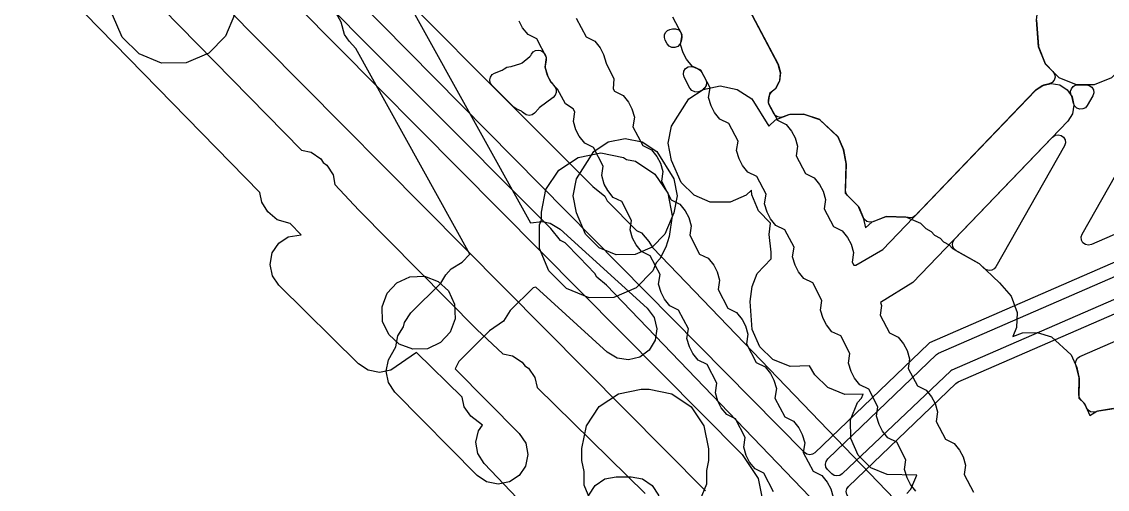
# Model space of a CAD drawing. Header units: metres. Extents: x -2677 to -840, y 169 to 1487.
# Drawn here: x -1720.3 to -1647.3, y 1011.1 to 1042.6 of the extents above; entities that cross this region are included whole.
import ezdxf

# ---------------------------------------------------------------- set-up
doc = ezdxf.new("R2010")
doc.units = ezdxf.units.M
for name, color, linetype in [('AI_GREENING_ALLOWED_ZONE', 4, 'Continuous'), ('AI_GREENING_EXCLUSIONS', 1, 'Continuous'), ('AI_GREENING_LAWN', 82, 'Continuous')]:
    doc.layers.add(name, color=color, linetype=linetype)

msp = doc.modelspace()

# ---------------------------------------------------------------- linework, layer by layer
at = {"layer": 'AI_GREENING_ALLOWED_ZONE'}
for points in [[(-1652.013, 1042.679), (-1651.889, 1040.924), (-1651.872, 1040.849), (-1651.436, 1039.767), (-1651.381, 1039.685), (-1650.923, 1039.227), (-1650.809, 1039.048), (-1650.778, 1038.838), (-1650.838, 1038.634), (-1650.976, 1038.474), (-1651.169, 1038.385), (-1651.554, 1038.3), (-1651.642, 1038.261), (-1652.062, 1037.968), (-1652.099, 1037.936), (-1660.176, 1029.514), (-1660.344, 1029.399), (-1660.544, 1029.36), (-1660.67, 1029.388), (-1660.671, 1029.383), (-1660.815, 1029.416), (-1662.093, 1029.45), (-1662.188, 1029.433), (-1663.043, 1029.105), (-1663.243, 1029.073), (-1663.439, 1029.122), (-1663.6, 1029.245), (-1663.687, 1029.399), (-1663.689, 1029.398), (-1663.971, 1030.064), (-1664.022, 1030.141), (-1664.743, 1030.876), (-1664.852, 1031.045), (-1664.886, 1031.243), (-1664.829, 1032.962), (-1664.833, 1033.015), (-1665.005, 1033.949), (-1665.023, 1034.006), (-1665.375, 1034.79), (-1665.431, 1034.868), (-1666.58, 1035.955), (-1666.671, 1036.01), (-1667.628, 1036.331), (-1667.713, 1036.344), (-1668.622, 1036.319), (-1668.703, 1036.304), (-1669.08, 1036.162), (-1669.257, 1036.13), (-1669.434, 1036.162), (-1669.588, 1036.255), (-1669.699, 1036.397), (-1670.004, 1036.976), (-1670.054, 1037.126), (-1670.056, 1037.284), (-1670.017, 1037.538), (-1669.957, 1037.712), (-1669.837, 1037.852), (-1669.627, 1038.022), (-1669.565, 1038.097), (-1669.333, 1038.525), (-1669.304, 1038.617), (-1669.253, 1039.101), (-1669.262, 1039.197), (-1669.408, 1039.688), (-1669.426, 1039.733), (-1671.998, 1044.619)], [(-1622.604, 1038.765), (-1648.324, 1027.566), (-1648.526, 1027.525), (-1648.728, 1027.569), (-1648.895, 1027.691), (-1648.999, 1027.869), (-1649.021, 1028.075), (-1648.958, 1028.272), (-1640.822, 1042.586)], [(-1646.852, 1016.515), (-1647.913, 1016.341), (-1648.029, 1016.299), (-1648.029, 1016.299), (-1648.212, 1016.269), (-1648.394, 1016.308), (-1648.549, 1016.41), (-1648.656, 1016.563), (-1648.771, 1016.819), (-1648.827, 1016.897), (-1649.016, 1017.076), (-1649.133, 1017.244), (-1649.172, 1017.446), (-1649.157, 1018.525), (-1649.162, 1018.581), (-1649.306, 1019.248), (-1649.322, 1019.297), (-1649.353, 1019.365), (-1649.397, 1019.557), (-1649.363, 1019.751), (-1649.258, 1019.917), (-1649.096, 1020.029), (-1615.773, 1034.528)]]:
    msp.add_lwpolyline(points, dxfattribs=at)
for points in [[(-1675.943, 1041.25), (-1676.016, 1041.055), (-1676.162, 1040.906), (-1676.356, 1040.83), (-1676.564, 1040.839), (-1676.751, 1040.933), (-1676.882, 1041.095), (-1677.011, 1041.344), (-1677.063, 1041.515), (-1677.052, 1041.692), (-1676.979, 1041.855), (-1676.854, 1041.981), (-1676.693, 1042.057), (-1676.528, 1042.1), (-1676.306, 1042.107), (-1676.103, 1042.018), (-1675.959, 1041.849), (-1675.953, 1041.839), (-1675.903, 1041.69), (-1675.901, 1041.533), (-1675.943, 1041.25)], [(-1688.672, 1038.296), (-1688.781, 1038.462), (-1688.818, 1038.657), (-1688.776, 1038.85), (-1688.662, 1039.012), (-1688.494, 1039.117), (-1687.992, 1039.306), (-1687.91, 1039.357), (-1687.856, 1039.407), (-1687.677, 1039.515), (-1687.522, 1039.533), (-1687.522, 1039.535), (-1687.377, 1039.55), (-1686.726, 1039.752), (-1686.641, 1039.798), (-1686.116, 1040.233), (-1686.055, 1040.308), (-1686.007, 1040.4), (-1685.896, 1040.542), (-1685.742, 1040.635), (-1685.565, 1040.667), (-1685.388, 1040.635), (-1685.234, 1040.542), (-1685.123, 1040.401), (-1685.075, 1040.311), (-1685.024, 1040.161), (-1685.022, 1040.002), (-1685.087, 1039.573), (-1685.08, 1039.467), (-1684.938, 1038.981), (-1684.919, 1038.936), (-1684.71, 1038.534), (-1684.686, 1038.497), (-1684.444, 1038.184), (-1684.357, 1038.008), (-1684.344, 1037.812), (-1684.408, 1037.626), (-1684.539, 1037.479), (-1685.487, 1036.767), (-1685.523, 1036.734), (-1685.799, 1036.426), (-1685.961, 1036.306), (-1686.158, 1036.26), (-1686.357, 1036.295), (-1686.526, 1036.407), (-1686.611, 1036.492), (-1686.684, 1036.543), (-1687.044, 1036.707), (-1687.191, 1036.809), (-1688.672, 1038.296)], [(-1675.723, 1038.84), (-1675.778, 1039.04), (-1675.747, 1039.244), (-1675.636, 1039.419), (-1675.464, 1039.534), (-1675.26, 1039.569), (-1675.059, 1039.518), (-1674.765, 1039.375), (-1674.637, 1039.284), (-1674.542, 1039.158), (-1674.286, 1038.672), (-1674.23, 1038.474), (-1674.258, 1038.27), (-1674.366, 1038.094), (-1674.462, 1038.028), (-1674.457, 1038.021), (-1674.62, 1037.912), (-1674.814, 1037.835), (-1675.023, 1037.844), (-1675.21, 1037.937), (-1675.342, 1038.099), (-1675.723, 1038.84)], [(-1649.671, 1037.605), (-1649.717, 1037.706), (-1649.729, 1037.887), (-1649.676, 1038.059), (-1649.564, 1038.202), (-1649.41, 1038.296), (-1649.232, 1038.328), (-1648.672, 1038.328), (-1648.469, 1038.285), (-1648.302, 1038.164), (-1648.197, 1037.985), (-1648.175, 1037.779), (-1648.237, 1037.582), (-1648.604, 1036.934), (-1648.735, 1036.784), (-1648.914, 1036.697), (-1649.113, 1036.687), (-1649.301, 1036.755), (-1649.446, 1036.891), (-1649.527, 1037.073), (-1649.615, 1037.47), (-1649.674, 1037.604), (-1649.671, 1037.605)], [(-1650.941, 1034.81), (-1650.771, 1034.926), (-1650.57, 1034.964), (-1650.37, 1034.917), (-1650.205, 1034.795), (-1650.104, 1034.617), (-1650.082, 1034.413), (-1650.145, 1034.217), (-1654.763, 1026.072), (-1654.878, 1025.934), (-1655.035, 1025.846), (-1655.213, 1025.819), (-1655.389, 1025.857), (-1655.54, 1025.955), (-1655.863, 1026.258), (-1655.911, 1026.294), (-1657.425, 1027.147), (-1657.564, 1027.263), (-1657.652, 1027.421), (-1657.679, 1027.601), (-1657.64, 1027.778), (-1657.54, 1027.929), (-1650.941, 1034.81)]]:
    msp.add_lwpolyline(points, close=True, dxfattribs=at)
at = {"layer": 'AI_GREENING_EXCLUSIONS'}
for points in [[(-1718.116, 1060.153), (-1671.82, 1013.432), (-1670.744, 1011.805), (-1670.373, 1009.89), (-1670.76, 1007.985), (-1671.85, 1006.366), (-1699.579, 978.833), (-1693.351, 972.508), (-1692.28, 970.878), (-1691.914, 968.961), (-1692.197, 967.597), (-1685.805, 961.087), (-1685.554, 961.336), (-1683.921, 962.417), (-1681.998, 962.788), (-1680.081, 962.392), (-1678.462, 961.29), (-1674.815, 957.573), (-1673.749, 955.947), (-1673.384, 954.038), (-1673.774, 952.134), (-1674.861, 950.523), (-1677.07, 948.329)], [(-1693.848, 1043.068), (-1686.063, 1029.029), (-1685.284, 1029.129), (-1684.744, 1029.016), (-1684.076, 1028.613), (-1678.219, 1023.279), (-1677.755, 1022.651), (-1677.567, 1021.894), (-1677.684, 1021.122), (-1678.086, 1020.454), (-1678.714, 1019.99), (-1679.472, 1019.803), (-1680.243, 1019.919), (-1680.912, 1020.322), (-1685.716, 1024.696), (-1685.901, 1024.649), (-1687.438, 1023.122), (-1687.89, 1022.395), (-1688.823, 1021.746), (-1690.895, 1019.694), (-1691.15, 1019.205), (-1686.826, 1014.831), (-1686.397, 1014.18), (-1686.249, 1013.414), (-1686.405, 1012.649), (-1686.843, 1012.003), (-1687.494, 1011.573), (-1688.26, 1011.425), (-1689.025, 1011.582), (-1689.671, 1012.019), (-1695.205, 1017.617), (-1695.635, 1018.269), (-1695.783, 1019.035), (-1695.626, 1019.8), (-1695.147, 1020.687), (-1695.005, 1021.425), (-1694.615, 1022.019), (-1694.553, 1022.322), (-1694.118, 1022.97), (-1692.114, 1024.96), (-1691.774, 1025.522), (-1691.412, 1025.94), (-1690.677, 1026.388), (-1690.149, 1026.913), (-1697.837, 1040.776), (-1698.285, 1041.256), (-1698.589, 1041.718), (-1698.82, 1042.547), (-1707.808, 1058.753)], [(-1720.313, 1057.43), (-1674.307, 1010.97)], [(-1700.158, 1049.83), (-1681.871, 1031.467), (-1681.072, 1030.83), (-1680.91, 1030.503), (-1678.938, 1028.523), (-1678.613, 1028.362), (-1678.1, 1027.774), (-1677.872, 1027.376), (-1658.757, 1007.473), (-1658.108, 1007.342), (-1657.428, 1006.966), (-1656.842, 1006.45), (-1656.682, 1006.123), (-1655.698, 1005.133), (-1655.393, 1004.705), (-1628.794, 994.088)], [(-1700.158, 1049.83), (-1681.871, 1031.467), (-1681.072, 1030.83), (-1680.91, 1030.503), (-1678.938, 1028.523), (-1678.613, 1028.362), (-1678.1, 1027.774), (-1677.872, 1027.376), (-1658.757, 1007.473), (-1658.108, 1007.342), (-1657.428, 1006.966), (-1656.842, 1006.45), (-1656.682, 1006.123), (-1655.698, 1005.133), (-1655.393, 1004.705), (-1628.794, 994.088)], [(-1714.366, 1047.071), (-1701.481, 1033.917), (-1700.836, 1033.782), (-1700.192, 1033.341), (-1700.025, 1033.085), (-1699.788, 1032.924), (-1699.36, 1032.271), (-1699.235, 1031.613), (-1697.617, 1029.881), (-1689.686, 1021.854), (-1687.929, 1020.199), (-1687.282, 1020.078), (-1686.628, 1019.652), (-1686.455, 1019.4), (-1686.215, 1019.244), (-1685.772, 1018.601), (-1685.633, 1017.946), (-1678.355, 1010.801)], [(-1684.308, 1007.687), (-1689.199, 1012.828), (-1689.616, 1013.487), (-1689.749, 1014.256), (-1689.578, 1015.018), (-1689.302, 1015.409), (-1690.095, 1015.998), (-1690.534, 1016.641), (-1690.669, 1017.284), (-1693.738, 1020.296), (-1695.474, 1019.102), (-1696.239, 1018.946), (-1697.005, 1019.094), (-1697.656, 1019.525), (-1703.005, 1024.819), (-1703.441, 1025.466), (-1703.598, 1026.231), (-1703.449, 1026.997), (-1703.019, 1027.648), (-1702.372, 1028.085), (-1701.517, 1028.223), (-1702.249, 1028.974), (-1703.123, 1029.229), (-1703.74, 1029.765), (-1704.165, 1030.418), (-1704.285, 1031.064), (-1718.997, 1046.164)], [(-1673.573, 949.753), (-1672.989, 950.27), (-1672.451, 950.564), (-1657.612, 965.607), (-1657.371, 966.03), (-1656.859, 966.619), (-1656.533, 966.782), (-1656.197, 967.122), (-1656.235, 967.596), (-1656.378, 967.929), (-1656.39, 968.709), (-1656.3, 969.197), (-1659.602, 1002.578), (-1680.965, 1024.822), (-1681.614, 1025.375), (-1681.736, 1025.625), (-1682.771, 1026.702), (-1683.74, 1027.675), (-1684.064, 1027.835), (-1684.71, 1028.65), (-1702.764, 1046.779)], [(-1673.573, 949.753), (-1672.989, 950.27), (-1672.451, 950.564), (-1657.612, 965.607), (-1657.371, 966.03), (-1656.859, 966.619), (-1656.533, 966.782), (-1656.197, 967.122), (-1656.235, 967.596), (-1656.378, 967.929), (-1656.39, 968.709), (-1656.3, 969.197), (-1659.602, 1002.578), (-1680.965, 1024.822), (-1681.614, 1025.375), (-1681.736, 1025.625), (-1682.771, 1026.702), (-1683.74, 1027.675), (-1684.064, 1027.835), (-1684.71, 1028.65), (-1702.764, 1046.779)], [(-1673.104, 1046.721), (-1669.415, 1039.711), (-1669.248, 1039.15), (-1669.309, 1038.568), (-1669.588, 1038.053), (-1669.988, 1037.73), (-1670.08, 1037.121), (-1669.455, 1035.934), (-1668.868, 1035.647), (-1668.5, 1035.192), (-1668.267, 1034.75), (-1668.101, 1034.189), (-1668.196, 1033.543), (-1667.571, 1032.355), (-1666.984, 1032.068), (-1666.616, 1031.613), (-1666.383, 1031.171), (-1666.217, 1030.61), (-1666.313, 1029.964), (-1665.688, 1028.776), (-1665.101, 1028.489), (-1664.732, 1028.035), (-1664.499, 1027.592), (-1664.333, 1027.031), (-1664.429, 1026.385), (-1664.318, 1026.174), (-1664.17, 1026.173), (-1662.361, 1027.236), (-1652.082, 1037.954), (-1651.602, 1038.289), (-1651.03, 1038.415), (-1650.454, 1038.313), (-1649.961, 1037.998), (-1649.626, 1037.519), (-1649.5, 1036.947), (-1649.602, 1036.371), (-1649.917, 1035.877), (-1660.34, 1025.01), (-1662.513, 1023.667), (-1662.449, 1023.452), (-1662.545, 1022.806), (-1661.92, 1021.619), (-1661.333, 1021.332), (-1660.965, 1020.877), (-1660.732, 1020.434), (-1660.566, 1019.873), (-1660.662, 1019.227), (-1660.037, 1018.04), (-1659.45, 1017.753), (-1659.081, 1017.298), (-1658.848, 1016.856), (-1658.682, 1016.294), (-1658.778, 1015.648), (-1658.153, 1014.461), (-1657.566, 1014.174), (-1657.198, 1013.719), (-1656.965, 1013.277), (-1656.798, 1012.716), (-1656.894, 1012.069), (-1656.269, 1010.882)], [(-1705.999, 1043.04), (-1706.603, 1041.595), (-1707.726, 1040.451), (-1709.235, 1039.804), (-1710.896, 1039.788), (-1712.418, 1040.408), (-1713.562, 1041.531), (-1714.209, 1043.04)], [(-1669.716, 1010.91), (-1670.375, 1012.172), (-1670.961, 1012.461), (-1671.328, 1012.917), (-1671.56, 1013.36), (-1671.724, 1013.921), (-1671.626, 1014.567), (-1672.285, 1015.829), (-1672.872, 1016.117), (-1673.238, 1016.573), (-1673.47, 1017.017), (-1673.635, 1017.578), (-1673.537, 1018.224), (-1674.196, 1019.486), (-1674.782, 1019.774), (-1675.149, 1020.23), (-1675.38, 1020.673), (-1675.545, 1021.235), (-1675.447, 1021.881), (-1676.106, 1023.143), (-1676.692, 1023.431), (-1677.059, 1023.887), (-1677.29, 1024.33), (-1677.455, 1024.892), (-1677.357, 1025.538), (-1678.016, 1026.799), (-1678.602, 1027.088), (-1678.969, 1027.544), (-1679.2, 1027.987), (-1679.365, 1028.549), (-1679.267, 1029.195), (-1679.926, 1030.456), (-1680.512, 1030.745), (-1680.879, 1031.201), (-1681.111, 1031.644), (-1681.275, 1032.206), (-1681.177, 1032.852), (-1681.836, 1034.113), (-1682.422, 1034.402), (-1682.789, 1034.858), (-1683.021, 1035.301), (-1683.185, 1035.862), (-1683.087, 1036.508), (-1683.192, 1036.708), (-1683.726, 1037.054), (-1684.268, 1038.023), (-1684.699, 1038.514), (-1684.931, 1038.958), (-1685.095, 1039.519), (-1684.997, 1040.165), (-1685.656, 1041.427), (-1686.242, 1041.715), (-1686.609, 1042.171), (-1686.841, 1042.614)], [(-1682.997, 1042.816), (-1682.338, 1041.554), (-1681.752, 1041.266), (-1681.385, 1040.81), (-1681.154, 1040.366), (-1680.992, 1039.782), (-1680.474, 1038.739), (-1680.511, 1038.055), (-1680.428, 1037.897), (-1679.842, 1037.609), (-1679.475, 1037.153), (-1679.244, 1036.71), (-1679.079, 1036.148), (-1679.177, 1035.502), (-1678.518, 1034.24), (-1677.932, 1033.952), (-1677.565, 1033.496), (-1677.334, 1033.053), (-1677.169, 1032.491), (-1677.267, 1031.845), (-1676.608, 1030.584), (-1676.022, 1030.295), (-1675.655, 1029.839), (-1675.423, 1029.396), (-1675.259, 1028.834), (-1675.357, 1028.188), (-1674.698, 1026.927), (-1674.112, 1026.638), (-1673.745, 1026.182), (-1673.513, 1025.739), (-1673.349, 1025.177), (-1673.447, 1024.531), (-1672.788, 1023.27), (-1672.202, 1022.981), (-1671.835, 1022.525), (-1671.603, 1022.082), (-1671.439, 1021.521), (-1671.537, 1020.875), (-1670.878, 1019.613), (-1670.291, 1019.324), (-1669.925, 1018.869), (-1669.693, 1018.425), (-1669.528, 1017.864), (-1669.626, 1017.218), (-1668.967, 1015.956), (-1668.381, 1015.668), (-1668.014, 1015.212), (-1667.783, 1014.769), (-1667.618, 1014.207), (-1667.716, 1013.561), (-1667.057, 1012.299), (-1666.471, 1012.011), (-1666.104, 1011.555), (-1665.873, 1011.112), (-1665.708, 1010.55)], [(-1660.136, 1010.959), (-1660.504, 1011.414), (-1660.737, 1011.856), (-1660.904, 1012.417), (-1660.808, 1013.064), (-1661.433, 1014.251), (-1662.02, 1014.538), (-1662.388, 1014.993), (-1662.621, 1015.435), (-1662.787, 1015.996), (-1662.691, 1016.642), (-1663.316, 1017.83), (-1663.903, 1018.117), (-1664.272, 1018.571), (-1664.505, 1019.014), (-1664.671, 1019.575), (-1664.575, 1020.221), (-1665.2, 1021.409), (-1665.787, 1021.695), (-1666.155, 1022.15), (-1666.388, 1022.593), (-1666.555, 1023.154), (-1666.459, 1023.8), (-1667.084, 1024.988), (-1667.671, 1025.274), (-1668.039, 1025.729), (-1668.272, 1026.172), (-1668.438, 1026.733), (-1668.342, 1027.379), (-1668.967, 1028.566), (-1669.554, 1028.853), (-1669.923, 1029.308), (-1670.156, 1029.75), (-1670.322, 1030.312), (-1670.226, 1030.958), (-1670.851, 1032.145), (-1671.438, 1032.432), (-1671.806, 1032.887), (-1672.039, 1033.329), (-1672.206, 1033.89), (-1672.11, 1034.537), (-1672.735, 1035.724), (-1673.322, 1036.011), (-1673.69, 1036.466), (-1673.923, 1036.908), (-1674.089, 1037.469), (-1673.993, 1038.115), (-1674.618, 1039.303), (-1675.205, 1039.59), (-1675.574, 1040.044), (-1675.807, 1040.487), (-1675.973, 1041.048), (-1675.877, 1041.694), (-1676.502, 1042.882)], [(-1660.753, 1010.796), (-1660.481, 1011.087), (-1660.086, 1012.032), (-1662.08, 1012.068), (-1663.163, 1012.522), (-1664.031, 1013.371), (-1664.523, 1014.511), (-1664.537, 1015.769), (-1664.069, 1016.922), (-1663.797, 1017.213), (-1663.684, 1017.482), (-1664.912, 1017.474), (-1666.073, 1017.943), (-1666.947, 1018.796), (-1667.297, 1019.397), (-1668.609, 1019.362), (-1669.774, 1019.832), (-1670.651, 1020.687), (-1671.149, 1021.838), (-1671.294, 1023.738), (-1671.164, 1024.736), (-1670.825, 1025.611), (-1669.874, 1026.613), (-1669.874, 1027.046), (-1669.874, 1027.046), (-1670.002, 1028.236), (-1669.922, 1029.008), (-1670.725, 1029.832), (-1671.178, 1030.916), (-1671.195, 1031.229), (-1671.561, 1030.883), (-1672.644, 1030.43), (-1673.988, 1030.43), (-1675.071, 1030.883), (-1675.945, 1031.736), (-1676.582, 1033.237), (-1676.81, 1034.385), (-1676.582, 1035.533), (-1675.43, 1037.37), (-1674.457, 1038.021), (-1673.309, 1038.249), (-1672.161, 1038.021), (-1671.188, 1037.37), (-1670.044, 1035.542), (-1669.595, 1035.968), (-1668.664, 1036.318), (-1667.67, 1036.345), (-1666.62, 1035.993), (-1665.396, 1034.834), (-1665.01, 1033.978), (-1664.828, 1032.989), (-1664.893, 1031.029), (-1663.989, 1030.108), (-1663.689, 1029.398), (-1663.536, 1028.691), (-1663.072, 1029.094), (-1662.142, 1029.451), (-1660.765, 1029.414), (-1659.84, 1028.998), (-1659.475, 1028.644), (-1659.105, 1028.449), (-1658.876, 1028.193), (-1658.506, 1027.998), (-1658.277, 1027.741), (-1657.907, 1027.546), (-1657.678, 1027.29), (-1655.885, 1026.279), (-1654.512, 1024.989), (-1653.721, 1024.1), (-1653.332, 1022.986), (-1653.361, 1021.968), (-1653.605, 1021.373), (-1652.965, 1021.613), (-1651.971, 1021.64), (-1651.022, 1021.34), (-1649.697, 1020.129), (-1649.311, 1019.273), (-1649.156, 1018.554), (-1649.175, 1017.226), (-1648.792, 1016.863), (-1648.426, 1016.055), (-1647.959, 1016.334), (-1646.804, 1016.523)], [(-1681.851, 1009.904), (-1682.455, 1011.349), (-1682.471, 1012.269), (-1682.62, 1013.019), (-1682.62, 1013.821), (-1682.316, 1015.352), (-1681.448, 1016.649), (-1680.151, 1017.517), (-1678.62, 1017.821), (-1678.098, 1017.816), (-1676.567, 1017.512), (-1675.27, 1016.644), (-1674.402, 1015.347), (-1674.098, 1013.816), (-1674.098, 1013.01), (-1674.229, 1012.351), (-1674.229, 1011.426), (-1674.849, 1009.904)]]:
    msp.add_lwpolyline(points, dxfattribs=at)
for points in [[(-1645.702, 1043.866), (-1645.547, 1043.147), (-1645.508, 1042.43), (-1645.585, 1040.885), (-1646.055, 1039.72), (-1646.977, 1038.798), (-1648.142, 1038.328), (-1649.33, 1038.328), (-1650.495, 1038.798), (-1651.417, 1039.72), (-1651.887, 1040.885), (-1652.015, 1042.704), (-1651.885, 1043.702), (-1651.546, 1044.577), (-1650.386, 1045.799), (-1649.356, 1046.206), (-1648.362, 1046.233), (-1647.312, 1045.881), (-1646.088, 1044.722), (-1645.702, 1043.866)], [(-1676.427, 1031.995), (-1676.199, 1030.847), (-1676.427, 1029.699), (-1677.033, 1028.262), (-1677.886, 1027.388), (-1679.033, 1026.892), (-1680.299, 1026.876), (-1681.46, 1027.345), (-1682.377, 1028.262), (-1682.971, 1029.699), (-1683.199, 1030.847), (-1682.971, 1031.995), (-1681.819, 1033.832), (-1680.846, 1034.483), (-1679.698, 1034.711), (-1678.55, 1034.483), (-1677.577, 1033.832), (-1676.427, 1031.995)], [(-1679.606, 1033.305), (-1679.003, 1033.186), (-1677.706, 1032.318), (-1676.838, 1031.021), (-1676.534, 1029.49), (-1676.741, 1028.119), (-1676.967, 1027.394), (-1677.36, 1026.604), (-1677.609, 1026.337), (-1677.838, 1025.788), (-1678.961, 1024.644), (-1680.47, 1023.997), (-1682.131, 1023.981), (-1683.653, 1024.601), (-1684.84, 1025.788), (-1685.46, 1027.31), (-1685.46, 1028.894), (-1685.336, 1029.23), (-1685.336, 1029.743), (-1685.032, 1031.274), (-1684.164, 1032.571), (-1682.867, 1033.439), (-1681.336, 1033.743), (-1679.805, 1033.439), (-1679.606, 1033.305)], [(-1691.146, 1022.573), (-1691.487, 1021.656), (-1692.134, 1020.957), (-1693.016, 1020.548), (-1694.002, 1020.509), (-1694.919, 1020.85), (-1695.618, 1021.497), (-1696.027, 1022.379), (-1696.066, 1023.365), (-1695.725, 1024.282), (-1695.078, 1024.981), (-1694.196, 1025.39), (-1693.21, 1025.429), (-1692.293, 1025.088), (-1691.594, 1024.441), (-1691.185, 1023.559), (-1691.146, 1022.573)], [(-1678.546, 1007.082), (-1679.311, 1006.93), (-1680.311, 1006.93), (-1681.076, 1007.082), (-1681.725, 1007.516), (-1682.159, 1008.165), (-1682.311, 1008.93), (-1682.311, 1009.93), (-1682.159, 1010.695), (-1681.725, 1011.344), (-1681.076, 1011.778), (-1680.311, 1011.93), (-1679.311, 1011.93), (-1678.546, 1011.778), (-1677.897, 1011.344), (-1677.463, 1010.695), (-1677.311, 1009.93), (-1677.311, 1008.93), (-1677.463, 1008.165), (-1677.897, 1007.516), (-1678.546, 1007.082)]]:
    msp.add_lwpolyline(points, close=True, dxfattribs=at)
at = {"layer": 'AI_GREENING_LAWN'}
for points in [[(-1626.7, 1043.844), (-1614.703, 1041.341), (-1614.512, 1041.257), (-1614.373, 1041.102), (-1614.308, 1040.903), (-1614.331, 1040.696), (-1614.436, 1040.515), (-1614.606, 1040.394), (-1659.22, 1020.937), (-1659.293, 1020.889), (-1666.933, 1013.547), (-1667.096, 1013.442), (-1667.287, 1013.407), (-1667.476, 1013.447), (-1667.636, 1013.556), (-1706.761, 1053.23)], [(-1610.232, 1039.781), (-1657.722, 1019.111), (-1657.794, 1019.063), (-1665.102, 1012.114), (-1665.265, 1012.01), (-1665.455, 1011.976), (-1665.644, 1012.016), (-1665.803, 1012.125), (-1666.086, 1012.412), (-1666.193, 1012.576), (-1666.23, 1012.769), (-1666.188, 1012.962), (-1666.076, 1013.123), (-1658.761, 1020.149), (-1658.614, 1020.247), (-1613.765, 1039.778)], [(-1637.915, 983.419), (-1664.686, 1010.565), (-1664.794, 1010.73), (-1664.83, 1010.923), (-1664.789, 1011.116), (-1664.677, 1011.277), (-1657.45, 1018.215), (-1657.303, 1018.312), (-1608.502, 1039.561)]]:
    msp.add_lwpolyline(points, dxfattribs=at)

doc.saveas('drawing.dxf')
